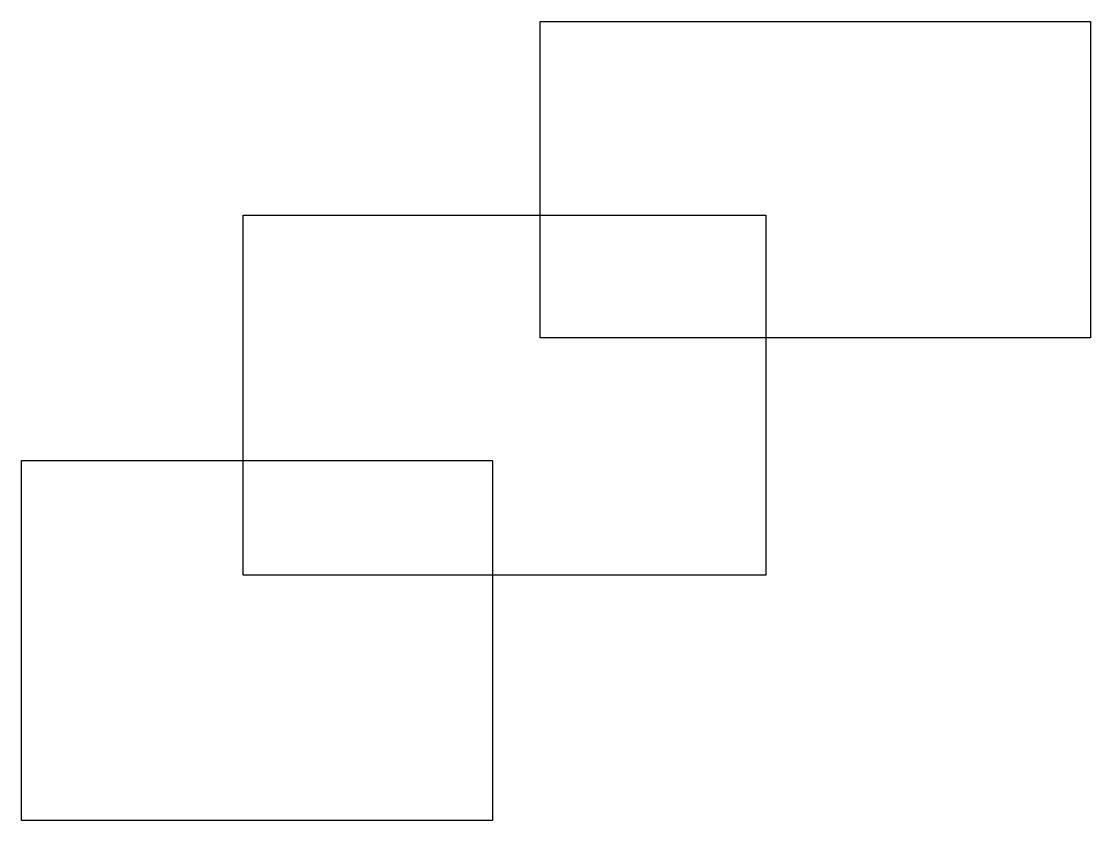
# Model space of a CAD drawing. Header units: millimetres. Extents: x 56 to 326, y 60 to 262.
import ezdxf

# ---------------------------------------------------------------- set-up
doc = ezdxf.new("R2010")
doc.units = ezdxf.units.MM
for name, color, linetype in [('Layer_0', 7, 'CONTINUOUS'), ('Layer_1', 5, 'CONTINUOUS'), ('Layer_2', 1, 'CONTINUOUS')]:
    doc.layers.add(name, color=color, linetype=linetype)

msp = doc.modelspace()

# ---------------------------------------------------------------- linework, layer by layer
at = {"layer": 'Layer_0', "color": 7}
msp.add_lwpolyline([(175, 60), (56, 60), (56, 151), (175, 151)], close=True, dxfattribs=at)
at = {"layer": 'Layer_1', "color": 5}
msp.add_lwpolyline([(326, 182), (187, 182), (187, 262), (326, 262)], close=True, dxfattribs=at)
at = {"layer": 'Layer_2', "color": 1}
msp.add_lwpolyline([(244, 122), (112, 122), (112, 213), (244, 213)], close=True, dxfattribs=at)

doc.saveas('drawing.dxf')
